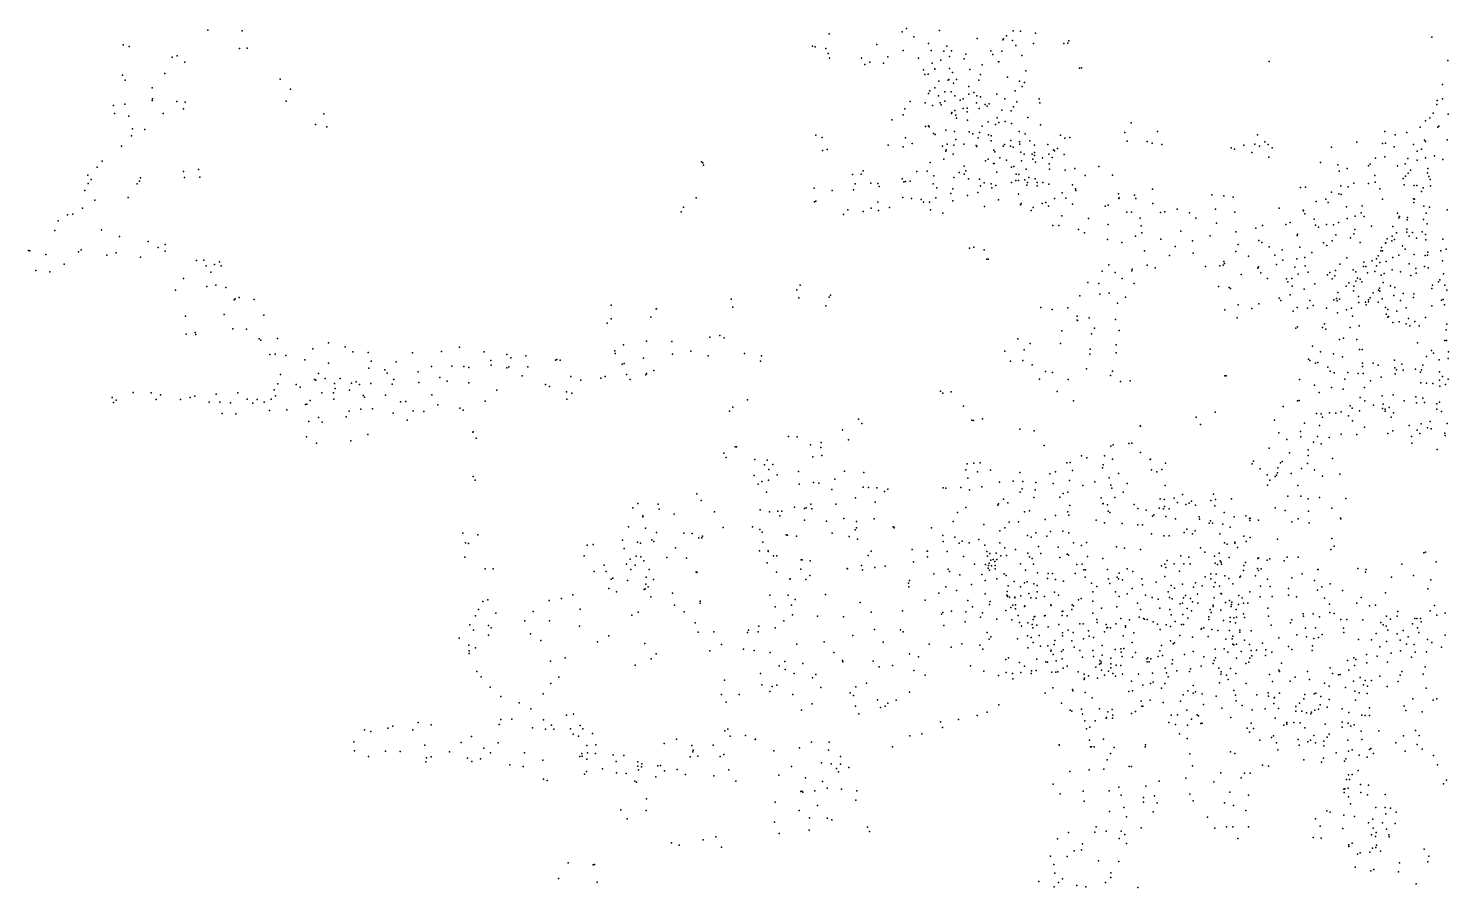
# Model space of a CAD drawing. Header units: millimetres. Extents: x -60275265 to 22802890, y -38578442 to 24337084.
# Drawn here: x -23868378 to -18736378, y -19939304 to -16835304 of the extents above; entities that cross this region are included whole.
import ezdxf

# ---------------------------------------------------------------- set-up
doc = ezdxf.new("R2010")
doc.units = ezdxf.units.MM
doc.header["$MEASUREMENT"] = 0
doc.layers.add('particles', color=7, linetype='Continuous', true_color=0x000000)

msp = doc.modelspace()

# ---------------------------------------------------------------- linework, layer by layer
at = {"layer": 'particles', "color": 93, "true_color": 0x67d435}
for p in [(-23220378, -16841304), (-23095378, -16844304), (-20974378, -16855304), (-20710378, -16847304), (-20695378, -16835304), (-20668378, -16866304), (-20576378, -16842304), (-20439378, -16871304), (-20347378, -16876304), (-20344378, -16873304), (-20333378, -16862304), (-20312378, -16879304), (-20310378, -16844304), (-20283378, -16845304), (-20229378, -16852304), (-20108378, -16880304), (-18796378, -16867304), (-23526378, -16894304), (-23504378, -16900304), (-23330378, -16934304), (-23105378, -16907304), (-23077378, -16906304), (-21034378, -16899304), (-21025378, -16902304), (-20986378, -16908304), (-20978378, -16926304), (-20802378, -16893304), (-20707378, -16915304), (-20615378, -16890304), (-20606378, -16915304), (-20560378, -16917304), (-20549378, -16899304), (-20532378, -16916304), (-20481378, -16928304), (-20390378, -16916304), (-20383378, -16929304), (-20350378, -16917304), (-20300378, -16897304), (-20278378, -16933304), (-20236378, -16889304), (-20126378, -16889304), (-20112378, -16888304), (-23349378, -16939304), (-23303378, -16957304), (-20973378, -16943304), (-20857378, -16942304), (-20845378, -16965304), (-20828378, -16957304), (-20778378, -16960304), (-20762378, -16938304), (-20651378, -16943304), (-20633378, -16985304), (-20602378, -16960304), (-20593378, -16981304), (-20592378, -16982304), (-20571378, -16950304), (-20540378, -16937304), (-20540378, -16980304), (-20487378, -16945304), (-20466378, -16983304), (-20421378, -16967304), (-20362378, -16956304), (-20361378, -16956304), (-20070378, -16979304), (-20063378, -16977304), (-19384378, -16954304), (-18739378, -16951304), (-23528378, -17004304), (-23518378, -17022304), (-23375378, -16998304), (-22958378, -17018304), (-20629378, -17002304), (-20617378, -17000304), (-20578378, -17026304), (-20544378, -17022304), (-20542378, -17020304), (-20529378, -16994304), (-20525378, -17033304), (-20514378, -17019304), (-20433378, -17022304), (-20428378, -17001304), (-20330378, -17011304), (-20286378, -17026304), (-20268378, -17030304), (-20264378, -16988304), (-23421378, -17050304), (-22921378, -17054304), (-20615378, -17070304), (-20610378, -17061304), (-20593378, -17050304), (-20579378, -17078304), (-20556378, -17064304), (-20534378, -17064304), (-20520378, -17078304), (-20470378, -17045304), (-20470378, -17073304), (-20452378, -17067304), (-20441378, -17079304), (-20428378, -17082304), (-20369378, -17073304), (-20302378, -17060304), (-20277378, -17045304), (-18758378, -17038304), (-23561378, -17114304), (-23519378, -17109304), (-23421378, -17096304), (-23419378, -17090304), (-23332378, -17099304), (-23307378, -17126304), (-23301378, -17101304), (-22936378, -17098304), (-20701378, -17126304), (-20682378, -17099304), (-20627378, -17104304), (-20601378, -17114304), (-20573378, -17104304), (-20570378, -17111304), (-20556378, -17098304), (-20531378, -17139304), (-20520378, -17132304), (-20501378, -17094304), (-20490378, -17090304), (-20490378, -17124304), (-20476378, -17123304), (-20476378, -17136304), (-20442378, -17104304), (-20432378, -17124304), (-20411378, -17110304), (-20404378, -17116304), (-20396378, -17107304), (-20351378, -17130304), (-20339378, -17090304), (-20317378, -17133304), (-20308378, -17118304), (-20296378, -17100304), (-20216378, -17090304), (-20213378, -17104304), (-18778378, -17110304), (-18777378, -17096304), (-18758378, -17090304), (-23557378, -17143304), (-23505378, -17152304), (-23381378, -17142304), (-22831378, -17182304), (-22801378, -17144304), (-22790378, -17190304), (-20748378, -17165304), (-20707378, -17147304), (-20626378, -17189304), (-20616378, -17187304), (-20613378, -17190304), (-20532378, -17143304), (-20517378, -17148304), (-20514378, -17159304), (-20475378, -17167304), (-20421378, -17188304), (-20400378, -17173304), (-20373378, -17182304), (-20367378, -17158304), (-20361378, -17175304), (-20338378, -17171304), (-20315378, -17179304), (-20256378, -17157304), (-20211378, -17183304), (-19883378, -17176304), (-18819378, -17169304), (-18804378, -17158304), (-18792378, -17141304), (-18771378, -17188304), (-18738378, -17145304), (-23495378, -17223304), (-23492378, -17198304), (-23447378, -17200304), (-21022378, -17221304), (-21000378, -17229304), (-20698378, -17230304), (-20597378, -17215304), (-20591378, -17218304), (-20553378, -17203304), (-20521378, -17208304), (-20517378, -17236304), (-20469378, -17209304), (-20455378, -17216304), (-20436378, -17230304), (-20431378, -17211304), (-20398378, -17219304), (-20389378, -17223304), (-20389378, -17241304), (-20318378, -17240304), (-20288378, -17207304), (-20266378, -17216304), (-20249378, -17241304), (-20139378, -17221304), (-20123378, -17232304), (-20105378, -17229304), (-19906378, -17211304), (-19897378, -17242304), (-19788378, -17207304), (-19427378, -17220304), (-18966378, -17208304), (-18929378, -17220304), (-18887378, -17211304), (-18839378, -17192304), (-18823378, -17239304), (-18820378, -17243304), (-18775378, -17192304), (-18741378, -17238304), (-23531378, -17261304), (-20999378, -17276304), (-20981378, -17272304), (-20761378, -17257304), (-20707378, -17263304), (-20675378, -17251304), (-20565378, -17260304), (-20553378, -17279304), (-20551378, -17274304), (-20548378, -17253304), (-20526378, -17289304), (-20524378, -17257304), (-20488378, -17253304), (-20443378, -17258304), (-20441378, -17262304), (-20379378, -17275304), (-20376378, -17281304), (-20345378, -17261304), (-20341378, -17254304), (-20319378, -17260304), (-20310378, -17264304), (-20287378, -17245304), (-20285378, -17253304), (-20282378, -17282304), (-20270378, -17289304), (-20241378, -17289304), (-20232378, -17257304), (-20232378, -17283304), (-20232378, -17294304), (-20184378, -17255304), (-20181378, -17289304), (-20164378, -17274304), (-20160378, -17277304), (-20149378, -17269304), (-20125378, -17290304), (-19825378, -17244304), (-19807378, -17250304), (-19772378, -17254304), (-19522378, -17267304), (-19510378, -17271304), (-19476378, -17257304), (-19447378, -17283304), (-19436378, -17253304), (-19419378, -17261304), (-19400378, -17245304), (-19388378, -17254304), (-19374378, -17267304), (-19159378, -17264304), (-19068378, -17246304), (-18975378, -17251304), (-18964378, -17250304), (-18933378, -17263304), (-18863378, -17255304), (-18849378, -17279304), (-18834378, -17271304), (-23620378, -17336304), (-23602378, -17315304), (-23253378, -17345304), (-21436378, -17317304), (-21431378, -17321304), (-21429378, -17329304), (-20609378, -17319304), (-20560378, -17307304), (-20486378, -17333304), (-20409378, -17314304), (-20400378, -17307304), (-20380378, -17323304), (-20378378, -17323304), (-20358378, -17303304), (-20333378, -17311304), (-20315378, -17336304), (-20307378, -17334304), (-20279378, -17313304), (-20263378, -17343304), (-20239378, -17307304), (-20229378, -17318304), (-20203378, -17303304), (-20179378, -17324304), (-20178378, -17344304), (-20168378, -17301304), (-20087378, -17341304), (-20000378, -17334304), (-19386378, -17300304), (-19199378, -17320304), (-19136378, -17328304), (-19103378, -17341304), (-19026378, -17331304), (-19020378, -17325304), (-19000378, -17304304), (-18966378, -17299304), (-18921378, -17331304), (-18893378, -17324304), (-18883378, -17305304), (-18850378, -17311304), (-18819378, -17303304), (-18811378, -17341304), (-18787378, -17295304), (-18757378, -17308304), (-23653378, -17365304), (-23652378, -17395304), (-23641378, -17381304), (-23475378, -17396304), (-23467378, -17387304), (-23463378, -17375304), (-23307378, -17352304), (-23304378, -17374304), (-23248378, -17372304), (-20890378, -17363304), (-20881378, -17396304), (-20859378, -17361304), (-20852378, -17350304), (-20824378, -17394304), (-20798378, -17395304), (-20710378, -17378304), (-20705378, -17389304), (-20698378, -17388304), (-20682378, -17387304), (-20658378, -17352304), (-20620378, -17351304), (-20598378, -17396304), (-20596378, -17368304), (-20524378, -17374304), (-20505378, -17355304), (-20487378, -17361304), (-20481378, -17350304), (-20471378, -17379304), (-20431378, -17380304), (-20414378, -17393304), (-20389378, -17396304), (-20368378, -17354304), (-20315378, -17392304), (-20300378, -17384304), (-20299378, -17361304), (-20290378, -17384304), (-20289378, -17363304), (-20267378, -17382304), (-20258378, -17392304), (-20253378, -17374304), (-20230378, -17379304), (-20223378, -17392304), (-20202378, -17392304), (-20121378, -17347304), (-20049378, -17366304), (-19951378, -17365304), (-19132378, -17351304), (-19078378, -17394304), (-19025378, -17395304), (-19002378, -17366304), (-19001378, -17391304), (-18900378, -17377304), (-18892378, -17369304), (-18882378, -17358304), (-18874378, -17347304), (-18812378, -17357304), (-18807378, -17370304), (-18802378, -17381304), (-23664378, -17421304), (-23508378, -17446304), (-21455378, -17447304), (-21028378, -17412304), (-20964378, -17421304), (-20886378, -17418304), (-20794378, -17406304), (-20708378, -17446304), (-20589378, -17447304), (-20585378, -17411304), (-20535378, -17431304), (-20528378, -17415304), (-20474378, -17439304), (-20437378, -17428304), (-20428378, -17404304), (-20387378, -17411304), (-20372378, -17403304), (-20290378, -17434304), (-20260378, -17401304), (-20223378, -17404304), (-20181378, -17398304), (-20132378, -17429304), (-20119378, -17448304), (-20095378, -17400304), (-20084378, -17414304), (-20083378, -17421304), (-19929378, -17433304), (-19926378, -17447304), (-19871378, -17438304), (-19806378, -17416304), (-19591378, -17436304), (-19548378, -17440304), (-19514378, -17445304), (-19271378, -17410304), (-19253378, -17409304), (-19159378, -17427304), (-19133378, -17433304), (-19125378, -17404304), (-19124378, -17435304), (-19099378, -17407304), (-18985378, -17415304), (-18897378, -17400304), (-18860378, -17402304), (-18851378, -17403304), (-18834378, -17424304), (-18828378, -17411304), (-18801378, -17404304), (-23672378, -17484304), (-23628378, -17455304), (-21509378, -17498304), (-21501378, -17481304), (-21027378, -17462304), (-21023378, -17459304), (-20907378, -17491304), (-20851378, -17496304), (-20823378, -17484304), (-20798378, -17463304), (-20796378, -17493304), (-20756378, -17482304), (-20677378, -17450304), (-20642378, -17453304), (-20634378, -17463304), (-20612378, -17463304), (-20608378, -17491304), (-20527378, -17458304), (-20413378, -17478304), (-20362378, -17454304), (-20283378, -17472304), (-20281378, -17468304), (-20245378, -17493304), (-20237378, -17482304), (-20205378, -17468304), (-20192378, -17464304), (-20182378, -17477304), (-20160378, -17449304), (-20095378, -17470304), (-19977378, -17477304), (-19966378, -17473304), (-19928378, -17449304), (-19899378, -17499304), (-19882378, -17499304), (-19866378, -17449304), (-19805378, -17468304), (-19762378, -17498304), (-19717378, -17488304), (-19578378, -17488304), (-19508378, -17499304), (-19348378, -17484304), (-19261378, -17492304), (-19260378, -17494304), (-19214378, -17460304), (-19180378, -17452304), (-19171378, -17464304), (-19105378, -17480304), (-19048378, -17476304), (-18975378, -17452304), (-18863378, -17451304), (-18862378, -17464304), (-18859378, -17452304), (-18825378, -17477304), (-18805378, -17481304), (-18741378, -17490304), (-23760378, -17530304), (-23727378, -17508304), (-23707378, -17506304), (-20923378, -17507304), (-20564378, -17503304), (-20166378, -17547304), (-20145378, -17547304), (-20134378, -17512304), (-20037378, -17522304), (-19966378, -17543304), (-19850378, -17520304), (-19847378, -17548304), (-19777378, -17500304), (-19672378, -17501304), (-19649378, -17520304), (-19575378, -17539304), (-19409378, -17547304), (-19324378, -17544304), (-19308378, -17536304), (-19255378, -17505304), (-19222378, -17524304), (-19217378, -17546304), (-19177378, -17543304), (-19152378, -17545304), (-19134378, -17536304), (-19103378, -17522304), (-19074378, -17513304), (-19052378, -17501304), (-19041378, -17515304), (-19014378, -17550304), (-18938378, -17551304), (-18921378, -17502304), (-18916378, -17519304), (-18913378, -17514304), (-18886378, -17526304), (-18885378, -17518304), (-18827378, -17525304), (-18817378, -17502304), (-18813378, -17541304), (-23772378, -17565304), (-23604378, -17563304), (-23539378, -17587304), (-20073378, -17561304), (-20052378, -17574304), (-19969378, -17598304), (-19867378, -17585304), (-19845378, -17574304), (-19776378, -17597304), (-19703378, -17568304), (-19598378, -17584304), (-19505378, -17570304), (-19432378, -17557304), (-19422378, -17601304), (-19283378, -17583304), (-19282378, -17578304), (-19206378, -17553304), (-19157378, -17602304), (-19143378, -17581304), (-19090378, -17591304), (-19079378, -17577304), (-19075378, -17561304), (-18958378, -17595304), (-18940378, -17586304), (-18932378, -17598304), (-18924378, -17573304), (-18887378, -17560304), (-18887378, -17571304), (-18879378, -17585304), (-18867378, -17572304), (-18852378, -17593304), (-18831378, -17570304), (-18819378, -17580304), (-18818378, -17599304), (-18757378, -17597304), (-23868378, -17637304), (-23863378, -17638304), (-23805378, -17652304), (-23687378, -17642304), (-23677378, -17635304), (-23551378, -17646304), (-23435378, -17605304), (-23399378, -17627304), (-23374378, -17616304), (-23374378, -17640304), (-20467378, -17629304), (-20452378, -17625304), (-20414378, -17635304), (-19917378, -17608304), (-19835378, -17639304), (-19724378, -17623304), (-19662378, -17603304), (-19659378, -17647304), (-19505378, -17641304), (-19497378, -17616304), (-19411378, -17609304), (-19384378, -17624304), (-19337378, -17635304), (-19273378, -17625304), (-19230378, -17644304), (-19188378, -17610304), (-19176378, -17619304), (-19056378, -17608304), (-18981378, -17638304), (-18979378, -17627304), (-18975378, -17639304), (-18964378, -17611304), (-18963378, -17610304), (-18941378, -17603304), (-18902378, -17620304), (-18893378, -17632304), (-18861378, -17652304), (-18811378, -17643304), (-18764378, -17638304), (-18745378, -17633304), (-23739378, -17687304), (-23585378, -17654304), (-23463378, -17661304), (-23261378, -17673304), (-23234378, -17672304), (-23226378, -17693304), (-23196378, -17688304), (-23177378, -17678304), (-23171378, -17693304), (-20405378, -17669304), (-20400378, -17669304), (-19964378, -17689304), (-19879378, -17705304), (-19825378, -17690304), (-19796378, -17700304), (-19745378, -17655304), (-19614378, -17695304), (-19563378, -17693304), (-19551378, -17690304), (-19548378, -17677304), (-19546378, -17684304), (-19459378, -17658304), (-19425378, -17701304), (-19423378, -17696304), (-19364378, -17654304), (-19358378, -17688304), (-19335378, -17672304), (-19292378, -17698304), (-19284378, -17667304), (-19256378, -17663304), (-19254378, -17693304), (-19129378, -17687304), (-19104378, -17664304), (-19044378, -17695304), (-19042378, -17679304), (-19035378, -17695304), (-19012378, -17675304), (-18997378, -17667304), (-18997378, -17693304), (-18991378, -17657304), (-18985378, -17681304), (-18962378, -17677304), (-18937378, -17663304), (-18916378, -17654304), (-18878378, -17685304), (-18854378, -17702304), (-18823378, -17695304), (-18821378, -17655304), (-18812378, -17654304), (-18810378, -17700304), (-18758378, -17675304), (-23841378, -17710304), (-23790378, -17715304), (-23307378, -17738304), (-23209378, -17716304), (-20040378, -17753304), (-20000378, -17756304), (-19988378, -17712304), (-19941378, -17717304), (-19915378, -17738304), (-19881378, -17711304), (-19872378, -17756304), (-19486378, -17724304), (-19415378, -17718304), (-19391378, -17738304), (-19322378, -17740304), (-19317378, -17750304), (-19302378, -17739304), (-19280378, -17723304), (-19243378, -17716304), (-19174378, -17725304), (-19165378, -17717304), (-19157378, -17740304), (-19147378, -17729304), (-19145378, -17710304), (-19097378, -17754304), (-19081378, -17707304), (-19071378, -17715304), (-19071378, -17748304), (-19065378, -17737304), (-19056378, -17741304), (-19049378, -17751304), (-19029378, -17718304), (-19003378, -17713304), (-18980378, -17726304), (-18973378, -17753304), (-18969378, -17720304), (-18940378, -17707304), (-18910378, -17714304), (-18872378, -17728304), (-18853378, -17719304), (-18772378, -17750304), (-18768378, -17743304), (-18754378, -17722304), (-23336378, -17781304), (-23223378, -17767304), (-23191378, -17762304), (-23154378, -17771304), (-23106378, -17807304), (-21091378, -17779304), (-21079378, -17762304), (-20974378, -17806304), (-20970378, -17799304), (-20069378, -17801304), (-19996378, -17795304), (-19963378, -17792304), (-19904378, -17806304), (-19567378, -17768304), (-19529378, -17771304), (-19524378, -17775304), (-19308378, -17798304), (-19301378, -17766304), (-19258378, -17777304), (-19219378, -17758304), (-19136378, -17789304), (-19106378, -17766304), (-19080378, -17783304), (-19078378, -17766304), (-19062378, -17804304), (-19009378, -17790304), (-18989378, -17781304), (-18986378, -17773304), (-18985378, -17784304), (-18946378, -17765304), (-18934378, -17800304), (-18930378, -17771304), (-18900378, -17793304), (-18863378, -17807304), (-18862378, -17794304), (-18797378, -17775304), (-18794378, -17762304), (-18749378, -17763304), (-18742378, -17781304), (-23124378, -17815304), (-23121378, -17812304), (-23052378, -17814304), (-21762378, -17835304), (-21600378, -17848304), (-21598378, -17848304), (-21328378, -17813304), (-21323378, -17842304), (-21084378, -17808304), (-20987378, -17837304), (-20210378, -17843304), (-20169378, -17851304), (-20112378, -17845304), (-19933378, -17828304), (-19545378, -17852304), (-19497378, -17834304), (-19447378, -17847304), (-19422378, -17830304), (-19348378, -17809304), (-19342378, -17818304), (-19298378, -17856304), (-19283378, -17843304), (-19246378, -17846304), (-19237378, -17818304), (-19225378, -17836304), (-19177378, -17846304), (-19151378, -17816304), (-19141378, -17811304), (-19139378, -17819304), (-19130378, -17813304), (-19105378, -17852304), (-19087378, -17846304), (-19060378, -17825304), (-19036378, -17824304), (-19034378, -17834304), (-19026378, -17815304), (-19026378, -17823304), (-19019378, -17808304), (-18990378, -17824304), (-18976378, -17812304), (-18964378, -17843304), (-18955378, -17850304), (-18923378, -17857304), (-18910378, -17818304), (-18889378, -17844304), (-18797378, -17837304), (-18762378, -17817304), (-18756378, -17814304), (-18751378, -17834304), (-23300378, -17874304), (-23160378, -17869304), (-23017378, -17871304), (-21777378, -17900304), (-21762378, -17884304), (-21619378, -17878304), (-21619378, -17878304), (-20078378, -17874304), (-20078378, -17889304), (-20077378, -17890304), (-20035378, -17881304), (-19940378, -17887304), (-19500378, -17881304), (-19185378, -17902304), (-19137378, -17863304), (-19083378, -17874304), (-19059378, -17909304), (-18961378, -17867304), (-18956378, -17878304), (-18953378, -17876304), (-18938378, -17898304), (-18915378, -17895304), (-18889378, -17902304), (-18881378, -17883304), (-18876378, -17909304), (-18858378, -17894304), (-18842378, -17909304), (-18819378, -17880304), (-18742378, -17903304), (-23298378, -17940304), (-23265378, -17933304), (-23263378, -17941304), (-23129378, -17920304), (-23080378, -17921304), (-23034378, -17957304), (-23028378, -17961304), (-22968378, -17955304), (-21406378, -17951304), (-21369378, -17944304), (-21354378, -17953304), (-20292378, -17957304), (-20134378, -17928304), (-20027378, -17939304), (-20015378, -17918304), (-19926378, -17926304), (-19288378, -17918304), (-19282378, -17913304), (-19192378, -17916304), (-19180378, -17922304), (-19130378, -17959304), (-19116378, -17954304), (-19092378, -17916304), (-19067378, -17959304), (-18745378, -17924304), (-22996378, -18013304), (-22976378, -18012304), (-22840378, -17993304), (-22784378, -17971304), (-22723378, -17985304), (-22696378, -18003304), (-22640378, -18006304), (-22480378, -18007304), (-22375378, -18002304), (-22310378, -17987304), (-22221378, -18003304), (-22139378, -18013304), (-21749378, -18000304), (-21748378, -18010304), (-21718378, -17978304), (-21634378, -17965304), (-21543378, -17966304), (-21540378, -18012304), (-21474378, -18001304), (-21280378, -18010304), (-20340378, -18001304), (-20270378, -17996304), (-20248378, -17973304), (-20138378, -17973304), (-20032378, -18012304), (-20031378, -17994304), (-19937378, -17978304), (-19937378, -18007304), (-19228378, -17983304), (-19199378, -18003304), (-19152378, -18011304), (-19058378, -17995304), (-19048378, -17995304), (-18848378, -17971304), (-18798378, -17999304), (-18791378, -18008304), (-18749378, -17962304), (-18743378, -17963304), (-18736378, -18003304), (-22938378, -18017304), (-22869378, -18032304), (-22783378, -18044304), (-22638378, -18062304), (-22629378, -18037304), (-22539378, -18039304), (-22411378, -18057304), (-22338378, -18055304), (-22294378, -18057304), (-22277378, -18060304), (-22197378, -18035304), (-22196378, -18052304), (-22139378, -18061304), (-22132378, -18058304), (-22125378, -18025304), (-22071378, -18018304), (-22063378, -18058304), (-21963378, -18034304), (-21959378, -18031304), (-21947378, -18033304), (-21722378, -18048304), (-21715378, -18046304), (-21645378, -18026304), (-21412378, -18018304), (-21222378, -18037304), (-21219378, -18018304), (-20319378, -18037304), (-20275378, -18035304), (-20241378, -18051304), (-19242378, -18030304), (-19237378, -18035304), (-19217378, -18044304), (-19208378, -18042304), (-19172378, -18059304), (-19119378, -18022304), (-19047378, -18044304), (-19047378, -18056304), (-19008378, -18044304), (-18991378, -18052304), (-18931378, -18034304), (-18930378, -18061304), (-18905378, -18048304), (-18829378, -18052304), (-18816378, -18020304), (-18770378, -18032304), (-18738378, -18027304), (-22957378, -18085304), (-22834378, -18103304), (-22829378, -18106304), (-22820378, -18082304), (-22796378, -18100304), (-22742378, -18100304), (-22684378, -18112304), (-22580378, -18069304), (-22572378, -18080304), (-22548378, -18103304), (-22460378, -18076304), (-22457378, -18114304), (-22381378, -18096304), (-22355378, -18109304), (-22277378, -18115304), (-22084378, -18090304), (-21908378, -18093304), (-21872378, -18106304), (-21800378, -18099304), (-21784378, -18092304), (-21707378, -18085304), (-21694378, -18104304), (-21637378, -18086304), (-21635378, -18082304), (-21608378, -18071304), (-20214378, -18102304), (-20193378, -18075304), (-20167378, -18078304), (-20111378, -18104304), (-20045378, -18065304), (-19958378, -18089304), (-19950378, -18073304), (-19922378, -18111304), (-19887378, -18108304), (-19545378, -18090304), (-19540378, -18090304), (-19275378, -18104304), (-19164378, -18073304), (-19150378, -18079304), (-19111378, -18102304), (-19100378, -18078304), (-19063378, -18082304), (-19045378, -18082304), (-19018378, -18108304), (-18980378, -18095304), (-18929378, -18083304), (-18924378, -18069304), (-18900378, -18070304), (-18855378, -18066304), (-18837378, -18077304), (-18836378, -18115304), (-18834378, -18068304), (-18769378, -18076304), (-18769378, -18106304), (-18758378, -18092304), (-18737378, -18102304), (-23490378, -18150304), (-23424378, -18152304), (-23391378, -18159304), (-23266378, -18164304), (-23190378, -18156304), (-23111378, -18152304), (-22980378, -18141304), (-22975378, -18162304), (-22967378, -18119304), (-22901378, -18122304), (-22886378, -18131304), (-22808378, -18151304), (-22765378, -18152304), (-22762378, -18118304), (-22760378, -18136304), (-22708378, -18142304), (-22700378, -18117304), (-22671378, -18121304), (-22658378, -18161304), (-22630378, -18118304), (-22578378, -18160304), (-22553378, -18120304), (-22410378, -18159304), (-22175378, -18142304), (-21999378, -18122304), (-21985378, -18129304), (-21924378, -18148304), (-21904378, -18153304), (-20572378, -18145304), (-20564378, -18153304), (-20534378, -18148304), (-20151378, -18147304), (-19221378, -18124304), (-19204378, -18150304), (-19159378, -18132304), (-19117378, -18138304), (-19040378, -18132304), (-18976378, -18163304), (-18936378, -18159304), (-18854378, -18166304), (-18816378, -18117304), (-18793378, -18118304), (-18768378, -18128304), (-18747378, -18122304), (-23565378, -18169304), (-23561378, -18187304), (-23551378, -18178304), (-23406378, -18176304), (-23318378, -18176304), (-23284378, -18168304), (-23215378, -18185304), (-23176378, -18185304), (-23138378, -18188304), (-23077378, -18175304), (-23057378, -18189304), (-23041378, -18176304), (-23016378, -18185304), (-22997378, -18215304), (-22991378, -18175304), (-22934378, -18213304), (-22867378, -18194304), (-22862378, -18192304), (-22850378, -18179304), (-22764378, -18174304), (-22709378, -18218304), (-22667378, -18211304), (-22654378, -18167304), (-22625378, -18209304), (-22523378, -18184304), (-22504378, -18183304), (-22478378, -18216304), (-22388378, -18195304), (-22309378, -18207304), (-22297378, -18214304), (-22217378, -18182304), (-21922378, -18174304), (-21335378, -18218304), (-21323378, -18203304), (-21270378, -18177304), (-20489378, -18200304), (-20092378, -18180304), (-19334378, -18201304), (-19282378, -18181304), (-19276378, -18179304), (-19092378, -18199304), (-19085378, -18207304), (-19058378, -18216304), (-19056378, -18169304), (-19039378, -18180304), (-19007378, -18196304), (-18975378, -18208304), (-18972378, -18192304), (-18965378, -18211304), (-18965378, -18218304), (-18951378, -18204304), (-18897378, -18180304), (-18852378, -18188304), (-18829378, -18171304), (-18823378, -18187304), (-18779378, -18191304), (-18779378, -18210304), (-18769378, -18185304), (-23168378, -18226304), (-23119378, -18228304), (-22855378, -18255304), (-22820378, -18241304), (-22807378, -18258304), (-22720378, -18238304), (-22550378, -18225304), (-22499378, -18250304), (-22439378, -18219304), (-20868378, -18247304), (-20856378, -18262304), (-20459378, -18250304), (-20453378, -18252304), (-20420378, -18245304), (-19648378, -18240304), (-19632378, -18266304), (-19579378, -18221304), (-19365378, -18250304), (-19257378, -18261304), (-19213378, -18226304), (-19202378, -18269304), (-19196378, -18228304), (-19192378, -18240304), (-19166378, -18224304), (-19143378, -18225304), (-19124378, -18220304), (-19098378, -18235304), (-19083378, -18253304), (-18944378, -18240304), (-18935378, -18224304), (-18879378, -18269304), (-18835378, -18263304), (-18803378, -18255304), (-18762378, -18219304), (-18741378, -18262304), (-22863378, -18310304), (-22641378, -18302304), (-22262378, -18294304), (-22261378, -18293304), (-22250378, -18315304), (-21121378, -18309304), (-21090378, -18310304), (-20926378, -18285304), (-20285378, -18283304), (-20234378, -18289304), (-19850378, -18271304), (-19849378, -18272304), (-19349378, -18296304), (-19321378, -18320304), (-19271378, -18291304), (-19270378, -18311304), (-19210378, -18309304), (-19167378, -18313304), (-19124378, -18301304), (-19068378, -18302304), (-19040378, -18276304), (-18956378, -18299304), (-18937378, -18289304), (-18870378, -18309304), (-18849378, -18286304), (-18840378, -18298304), (-18812378, -18278304), (-18799378, -18282304), (-18750378, -18297304), (-18748378, -18306304), (-22827378, -18334304), (-22703378, -18325304), (-21355378, -18369304), (-21314378, -18347304), (-21309378, -18347304), (-21042378, -18340304), (-21004378, -18349304), (-21003378, -18331304), (-20904378, -18321304), (-20198378, -18342304), (-19956378, -18344304), (-19948378, -18340304), (-19891378, -18335304), (-19881378, -18333304), (-19849378, -18367304), (-19384378, -18351304), (-19311378, -18368304), (-19243378, -18357304), (-19224378, -18330304), (-19197378, -18336304), (-18869378, -18334304), (-18777378, -18356304), (-21347378, -18385304), (-21243378, -18393304), (-21208378, -18412304), (-21198378, -18395304), (-21178378, -18410304), (-21033378, -18383304), (-21001378, -18378304), (-20476378, -18408304), (-20452378, -18406304), (-20429378, -18404304), (-20116378, -18404304), (-20104378, -18403304), (-20104378, -18403304), (-20063378, -18379304), (-20043378, -18386304), (-19987378, -18423304), (-19984378, -18412304), (-19979378, -18379304), (-19951378, -18391304), (-19814378, -18393304), (-19813378, -18391304), (-19759378, -18406304), (-19446378, -18408304), (-19441378, -18399304), (-19353378, -18422304), (-19343378, -18404304), (-19337378, -18400304), (-19246378, -18407304), (-19244378, -18378304), (-19155378, -18389304), (-22261378, -18454304), (-22254378, -18467304), (-21245378, -18450304), (-21218378, -18472304), (-21194378, -18467304), (-21192378, -18428304), (-21162378, -18448304), (-21085378, -18436304), (-20954378, -18463304), (-20919378, -18434304), (-20849378, -18439304), (-20481378, -18430304), (-20473378, -18460304), (-20438378, -18437304), (-20391378, -18431304), (-20359378, -18474304), (-20310378, -18471304), (-20285378, -18439304), (-20274378, -18472304), (-20177378, -18444304), (-20157378, -18437304), (-20106378, -18468304), (-20095378, -18432304), (-20014378, -18473304), (-19963378, -18459304), (-19929378, -18443304), (-19810378, -18430304), (-19790378, -18437304), (-19772378, -18428304), (-19417378, -18426304), (-19392378, -18448304), (-19382378, -18467304), (-19363378, -18454304), (-19358378, -18449304), (-19354378, -18440304), (-19305378, -18443304), (-19268378, -18425304), (-19220378, -18430304), (-19192378, -18453304), (-19129378, -18445304), (-21453378, -18517304), (-21231378, -18482304), (-21201378, -18510304), (-21083378, -18481304), (-21031378, -18475304), (-21012378, -18478304), (-20965378, -18501304), (-20852378, -18492304), (-20832378, -18493304), (-20802378, -18495304), (-20774378, -18508304), (-20762378, -18500304), (-20562378, -18495304), (-20553378, -18496304), (-20499378, -18494304), (-20467378, -18502304), (-20423378, -18491304), (-20284378, -18511304), (-20277378, -18498304), (-20230378, -18502304), (-20228378, -18476304), (-20165378, -18479304), (-20129378, -18515304), (-20112378, -18511304), (-20058378, -18486304), (-19957378, -18485304), (-19953378, -18496304), (-19912378, -18510304), (-19898378, -18479304), (-19760378, -18486304), (-19698378, -18519304), (-19585378, -18518304), (-19391378, -18485304), (-19317378, -18525304), (-19281378, -18486304), (-19270378, -18525304), (-21684378, -18567304), (-21666378, -18551304), (-21592378, -18554304), (-21589378, -18572304), (-21437378, -18540304), (-21224378, -18574304), (-21100378, -18565304), (-21063378, -18569304), (-21057378, -18567304), (-21041378, -18554304), (-21037378, -18571304), (-20950378, -18554304), (-20879378, -18531304), (-20808378, -18547304), (-20481378, -18566304), (-20365378, -18557304), (-20362378, -18552304), (-20344378, -18536304), (-20329378, -18549304), (-20235378, -18530304), (-20141378, -18528304), (-20105378, -18559304), (-19991378, -18531304), (-19985378, -18553304), (-19984378, -18551304), (-19969378, -18556304), (-19942378, -18530304), (-19872378, -18555304), (-19859378, -18569304), (-19829378, -18576304), (-19782378, -18568304), (-19778378, -18535304), (-19766378, -18571304), (-19764378, -18537304), (-19763378, -18562304), (-19746378, -18571304), (-19728378, -18532304), (-19716378, -18548304), (-19685378, -18555304), (-19674378, -18550304), (-19665378, -18543304), (-19650378, -18558304), (-19595378, -18541304), (-19581378, -18560304), (-19578378, -18537304), (-19520378, -18535304), (-19363378, -18567304), (-19327378, -18577304), (-19244378, -18535304), (-19203378, -18530304), (-19158378, -18568304), (-19107378, -18533304), (-21648378, -18596304), (-21648378, -18600304), (-21534378, -18590304), (-21389378, -18582304), (-21190378, -18582304), (-21160378, -18579304), (-21153378, -18596304), (-21145378, -18579304), (-21064378, -18611304), (-20984378, -18615304), (-20921378, -18606304), (-20876378, -18617304), (-20812378, -18607304), (-20526378, -18617304), (-20511378, -18584304), (-20416378, -18627304), (-20324378, -18619304), (-20290378, -18618304), (-20268378, -18582304), (-20251378, -18578304), (-20194378, -18609304), (-20157378, -18595304), (-20112378, -18582304), (-20108378, -18593304), (-20009378, -18611304), (-19980378, -18621304), (-19966378, -18579304), (-19960378, -18584304), (-19916378, -18624304), (-19806378, -18597304), (-19801378, -18592304), (-19758378, -18598304), (-19723378, -18607304), (-19637378, -18600304), (-19636378, -18608304), (-19601378, -18622304), (-19596378, -18614304), (-19589378, -18623304), (-19552378, -18626304), (-19547378, -18584304), (-19511378, -18600304), (-19469378, -18596304), (-19455378, -18605304), (-19454378, -18613304), (-19453378, -18604304), (-19423378, -18611304), (-19423378, -18612304), (-19302378, -18618304), (-19280378, -18607304), (-19242378, -18579304), (-19240378, -18621304), (-19127378, -18604304), (-19126378, -18607304), (-22298378, -18659304), (-22244378, -18665304), (-21699378, -18636304), (-21638378, -18641304), (-21598378, -18656304), (-21500378, -18659304), (-21470378, -18660304), (-21445378, -18676304), (-21434378, -18675304), (-21432378, -18669304), (-21357378, -18638304), (-21251378, -18636304), (-21225378, -18645304), (-21216378, -18655304), (-21130378, -18665304), (-21125378, -18666304), (-21093378, -18669304), (-20964378, -18659304), (-20902378, -18670304), (-20881378, -18647304), (-20875378, -18639304), (-20872378, -18680304), (-20743378, -18636304), (-20742378, -18636304), (-20739378, -18639304), (-20604378, -18639304), (-20564378, -18667304), (-20520378, -18673304), (-20358378, -18650304), (-20340378, -18639304), (-20258378, -18667304), (-20245378, -18673304), (-20227378, -18657304), (-20188378, -18669304), (-20174378, -18652304), (-20130378, -18651304), (-20108378, -18657304), (-19859378, -18629304), (-19842378, -18629304), (-19809378, -18661304), (-19765378, -18668304), (-19746378, -18668304), (-19691378, -18656304), (-19682378, -18644304), (-19662378, -18661304), (-19652378, -18650304), (-19563378, -18661304), (-19525378, -18637304), (-19476378, -18669304), (-19453378, -18674304), (-19354378, -18680304), (-19158378, -18678304), (-22288378, -18693304), (-22278378, -18696304), (-21849378, -18702304), (-21827378, -18699304), (-21721378, -18684304), (-21715378, -18714304), (-21667378, -18691304), (-21656378, -18695304), (-21615378, -18683304), (-21608378, -18689304), (-21530378, -18711304), (-21226378, -18722304), (-21214378, -18691304), (-21195378, -18722304), (-21195378, -18725304), (-20822378, -18724304), (-20675378, -18718304), (-20620378, -18723304), (-20619378, -18724304), (-20563378, -18689304), (-20548378, -18725304), (-20505378, -18695304), (-20494378, -18687304), (-20468378, -18694304), (-20434378, -18681304), (-20412378, -18702304), (-20405378, -18725304), (-20371378, -18731304), (-20358378, -18693304), (-20340378, -18712304), (-20301378, -18717304), (-20257378, -18731304), (-20218378, -18707304), (-20147378, -18709304), (-20091378, -18694304), (-20063378, -18703304), (-20045378, -18692304), (-19936378, -18708304), (-19907378, -18713304), (-19849378, -18718304), (-19633378, -18712304), (-19617378, -18727304), (-19565378, -18731304), (-19546378, -18693304), (-19536378, -18698304), (-19509378, -18691304), (-19509378, -18695304), (-19499378, -18710304), (-19468378, -18689304), (-19161378, -18717304), (-19149378, -18706304), (-18826378, -18730304), (-18820378, -18727304), (-22291378, -18745304), (-21860378, -18741304), (-21787378, -18774304), (-21707378, -18771304), (-21693378, -18753304), (-21675378, -18774304), (-21672378, -18742304), (-21655378, -18744304), (-21644378, -18759304), (-21561378, -18747304), (-21490378, -18749304), (-21198378, -18766304), (-21176378, -18741304), (-21163378, -18741304), (-21075378, -18755304), (-21072378, -18755304), (-21043378, -18759304), (-20858378, -18775304), (-20834378, -18739304), (-20809378, -18782304), (-20772378, -18778304), (-20670378, -18762304), (-20619378, -18744304), (-20489378, -18743304), (-20449378, -18771304), (-20410378, -18772304), (-20402378, -18742304), (-20398378, -18775304), (-20396378, -18767304), (-20394378, -18732304), (-20390378, -18756304), (-20388378, -18777304), (-20382378, -18754304), (-20376378, -18761304), (-20374378, -18775304), (-20368378, -18754304), (-20354378, -18741304), (-20333378, -18739304), (-20283378, -18769304), (-20250378, -18744304), (-20241378, -18750304), (-20236378, -18771304), (-20210378, -18732304), (-20141378, -18746304), (-20114378, -18734304), (-20109378, -18738304), (-20079378, -18772304), (-20060378, -18770304), (-20041378, -18743304), (-19986378, -18750304), (-19773378, -18777304), (-19761378, -18770304), (-19758378, -18782304), (-19753378, -18757304), (-19728378, -18769304), (-19704378, -18740304), (-19693378, -18769304), (-19675378, -18745304), (-19670378, -18769304), (-19582378, -18742304), (-19579378, -18767304), (-19571378, -18772304), (-19562378, -18758304), (-19558378, -18763304), (-19557378, -18770304), (-19529378, -18747304), (-19476378, -18775304), (-19470378, -18764304), (-19425378, -18750304), (-19423378, -18748304), (-19392378, -18756304), (-19382378, -18751304), (-19330378, -18759304), (-19319378, -18745304), (-19279378, -18745304), (-18905378, -18771304), (-18781378, -18762304), (-22218378, -18787304), (-22189378, -18788304), (-21823378, -18797304), (-21780378, -18797304), (-21762378, -18825304), (-21756378, -18821304), (-21703378, -18830304), (-21691378, -18790304), (-21636378, -18818304), (-21625378, -18790304), (-21609378, -18826304), (-21455378, -18798304), (-21451378, -18801304), (-21165378, -18799304), (-21117378, -18825304), (-21115378, -18824304), (-21077378, -18789304), (-21059378, -18826304), (-21044378, -18811304), (-20909378, -18786304), (-20908378, -18787304), (-20854378, -18791304), (-20684378, -18829304), (-20596378, -18806304), (-20544378, -18789304), (-20539378, -18797304), (-20502378, -18809304), (-20423378, -18808304), (-20411378, -18829304), (-20400378, -18785304), (-20395378, -18792304), (-20375378, -18788304), (-20368378, -18823304), (-20342378, -18805304), (-20335378, -18811304), (-20306378, -18833304), (-20265378, -18792304), (-20259378, -18834304), (-20222378, -18802304), (-20186378, -18822304), (-20183378, -18804304), (-20167378, -18804304), (-20157378, -18826304), (-20127378, -18832304), (-20086378, -18804304), (-20054378, -18791304), (-20049378, -18817304), (-20048378, -18791304), (-19968378, -18790304), (-19965378, -18824304), (-19934378, -18817304), (-19929378, -18824304), (-19926378, -18803304), (-19914378, -18827304), (-19898378, -18787304), (-19877378, -18797304), (-19844378, -18824304), (-19761378, -18815304), (-19709378, -18796304), (-19616378, -18816304), (-19595378, -18805304), (-19595378, -18823304), (-19576378, -18807304), (-19544378, -18813304), (-19530378, -18822304), (-19490378, -18817304), (-19488378, -18814304), (-19477378, -18793304), (-19434378, -18813304), (-19427378, -18786304), (-19423378, -18793304), (-19413378, -18788304), (-19391378, -18825304), (-19302378, -18820304), (-19265378, -18805304), (-19220378, -18829304), (-19208378, -18790304), (-19207378, -18790304), (-19064378, -18786304), (-19036378, -18800304), (-19034378, -18790304), (-18942378, -18818304), (-18863378, -18812304), (-18800378, -18827304), (-21901378, -18881304), (-21770378, -18859304), (-21743378, -18870304), (-21643378, -18862304), (-21639378, -18860304), (-21637378, -18843304), (-21628378, -18852304), (-21540378, -18875304), (-21189378, -18882304), (-21122378, -18882304), (-20988378, -18880304), (-20688378, -18839304), (-20687378, -18853304), (-20578378, -18875304), (-20553378, -18853304), (-20514378, -18866304), (-20460378, -18844304), (-20411378, -18878304), (-20332378, -18882304), (-20331378, -18869304), (-20330378, -18885304), (-20327378, -18849304), (-20283378, -18852304), (-20282378, -18885304), (-20268378, -18838304), (-20253378, -18876304), (-20235378, -18842304), (-20223378, -18848304), (-20223378, -18870304), (-20160378, -18872304), (-20146378, -18882304), (-20026378, -18839304), (-20021378, -18870304), (-20007378, -18851304), (-19960378, -18840304), (-19940378, -18870304), (-19898378, -18878304), (-19879378, -18858304), (-19842378, -18845304), (-19831378, -18883304), (-19793378, -18835304), (-19749378, -18871304), (-19739378, -18848304), (-19727378, -18857304), (-19697378, -18843304), (-19687378, -18884304), (-19658378, -18854304), (-19650378, -18838304), (-19643378, -18879304), (-19627378, -18849304), (-19584378, -18853304), (-19580378, -18837304), (-19564378, -18850304), (-19559378, -18876304), (-19557378, -18878304), (-19516378, -18842304), (-19494378, -18884304), (-19454378, -18870304), (-19416378, -18850304), (-19381378, -18851304), (-19315378, -18859304), (-19314378, -18883304), (-19210378, -18864304), (-19194378, -18852304), (-19164378, -18842304), (-19119378, -18866304), (-18964378, -18874304), (-18811378, -18860304), (-22242378, -18934304), (-22226378, -18906304), (-22208378, -18899304), (-21986378, -18902304), (-21942378, -18895304), (-21874378, -18933304), (-21619378, -18888304), (-21533378, -18919304), (-21441378, -18911304), (-21440378, -18904304), (-21170378, -18925304), (-21111378, -18919304), (-21097378, -18898304), (-20862378, -18909304), (-20627378, -18901304), (-20473378, -18902304), (-20457378, -18925304), (-20395378, -18916304), (-20392378, -18905304), (-20330378, -18887304), (-20323378, -18890304), (-20318378, -18927304), (-20311378, -18919304), (-20303378, -18890304), (-20303378, -18892304), (-20301378, -18918304), (-20301378, -18932304), (-20269378, -18923304), (-20267378, -18921304), (-20246378, -18892304), (-20226378, -18893304), (-20196378, -18887304), (-20173378, -18917304), (-20172378, -18920304), (-20098378, -18934304), (-20096378, -18918304), (-20092378, -18921304), (-20073378, -18899304), (-20064378, -18894304), (-20021378, -18904304), (-19990378, -18930304), (-19935378, -18925304), (-19927378, -18887304), (-19860378, -18911304), (-19849378, -18934304), (-19807378, -18891304), (-19785378, -18897304), (-19780378, -18929304), (-19744378, -18891304), (-19743378, -18934304), (-19735378, -18896304), (-19706378, -18914304), (-19698378, -18912304), (-19694378, -18892304), (-19681378, -18931304), (-19669378, -18894304), (-19661378, -18907304), (-19642378, -18912304), (-19598378, -18934304), (-19587378, -18919304), (-19587378, -18923304), (-19583378, -18892304), (-19542378, -18909304), (-19528378, -18902304), (-19522378, -18923304), (-19520378, -18916304), (-19519378, -18908304), (-19504378, -18934304), (-19495378, -18916304), (-19482378, -18892304), (-19477378, -18911304), (-19461378, -18911304), (-19417378, -18889304), (-19389378, -18929304), (-19373378, -18887304), (-19286378, -18888304), (-19184378, -18893304), (-19166378, -18915304), (-19068378, -18912304), (-19052378, -18891304), (-19022378, -18921304), (-19000378, -18919304), (-18787378, -18920304), (-22252378, -18957304), (-22179378, -18947304), (-22074378, -18975304), (-22044378, -18941304), (-21985378, -18975304), (-21687378, -18955304), (-21664378, -18944304), (-21498378, -18943304), (-21459378, -18982304), (-21138378, -18975304), (-21107378, -18954304), (-21016378, -18958304), (-20923378, -18961304), (-20822378, -18944304), (-20709378, -18939304), (-20569378, -18951304), (-20564378, -18945304), (-20532378, -18940304), (-20483378, -18979304), (-20480378, -18943304), (-20428378, -18962304), (-20420378, -18946304), (-20368378, -18969304), (-20336378, -18938304), (-20314378, -18972304), (-20291378, -18956304), (-20287378, -18981304), (-20256378, -18983304), (-20237378, -18970304), (-20234378, -18961304), (-20231378, -18960304), (-20196378, -18957304), (-20194378, -18956304), (-20133378, -18942304), (-20132378, -18956304), (-20130378, -18940304), (-20114378, -18957304), (-20068378, -18986304), (-20057378, -18986304), (-20022378, -18947304), (-20007378, -18970304), (-20006378, -18981304), (-19939378, -18986304), (-19920378, -18967304), (-19889378, -18972304), (-19854378, -18962304), (-19838378, -18967304), (-19835378, -18969304), (-19825378, -18970304), (-19803378, -18979304), (-19788378, -18987304), (-19738378, -18954304), (-19724378, -18978304), (-19701378, -18988304), (-19696378, -18952304), (-19678378, -18966304), (-19665378, -18939304), (-19603378, -18961304), (-19602378, -18971304), (-19594378, -18945304), (-19559378, -18937304), (-19549378, -18974304), (-19525378, -18963304), (-19525378, -18979304), (-19512378, -18965304), (-19506378, -18983304), (-19503378, -18962304), (-19477378, -18950304), (-19473378, -18963304), (-19387378, -18958304), (-19307378, -18983304), (-19303378, -18972304), (-19262378, -18950304), (-19260378, -18959304), (-19225378, -18950304), (-19202378, -18961304), (-19165378, -18945304), (-19150378, -18949304), (-19125378, -18971304), (-19104378, -18971304), (-19046378, -18972304), (-18981378, -18981304), (-18960378, -18959304), (-18946378, -18969304), (-18922378, -18958304), (-18919378, -18941304), (-18867378, -18986304), (-18858378, -18967304), (-18851378, -18967304), (-18837378, -18967304), (-18835378, -18979304), (-18802378, -18939304), (-18778378, -18955304), (-18748378, -18948304), (-22311378, -19038304), (-22273378, -18990304), (-22259378, -19009304), (-22206378, -18992304), (-22206378, -19027304), (-22196378, -19001304), (-22054378, -19022304), (-21877378, -18995304), (-21771378, -19029304), (-21448378, -19016304), (-21391378, -19015304), (-21269378, -19017304), (-21266378, -19009304), (-21231378, -19015304), (-21229378, -18995304), (-21169378, -19000304), (-20889378, -19028304), (-20810378, -19006304), (-20716378, -19008304), (-20707378, -19015304), (-20560378, -18992304), (-20404378, -19017304), (-20390378, -19033304), (-20279378, -18995304), (-20258378, -19029304), (-20245378, -19036304), (-20241378, -18989304), (-20238378, -19001304), (-20224378, -18991304), (-20216378, -19028304), (-20183378, -18997304), (-20144378, -18989304), (-20131378, -19019304), (-20131378, -19030304), (-20111378, -19009304), (-20093378, -19017304), (-20037378, -19012304), (-20035378, -19031304), (-20019378, -19036304), (-19980378, -19015304), (-19973378, -18989304), (-19971378, -19000304), (-19968378, -18999304), (-19958378, -19000304), (-19912378, -19030304), (-19904378, -18998304), (-19903378, -18993304), (-19873378, -19019304), (-19778378, -19006304), (-19757378, -18990304), (-19741378, -18996304), (-19707378, -19028304), (-19694378, -18989304), (-19661378, -19034304), (-19630378, -19005304), (-19629378, -19003304), (-19620378, -19001304), (-19605378, -19032304), (-19591378, -19006304), (-19570378, -19010304), (-19528378, -19010304), (-19516378, -19031304), (-19490378, -19009304), (-19490378, -19016304), (-19449378, -19011304), (-19377378, -18991304), (-19350378, -19037304), (-19284378, -19026304), (-19253378, -19002304), (-19250378, -19033304), (-19223378, -19039304), (-19217378, -19000304), (-19206378, -19035304), (-19193378, -19025304), (-19116378, -19002304), (-19114378, -19017304), (-18998378, -19021304), (-18973378, -18990304), (-18961378, -18995304), (-18955378, -19009304), (-18922378, -19022304), (-18900378, -19010304), (-18882378, -19033304), (-18848378, -19001304), (-18844378, -19017304), (-18748378, -19027304), (-22276378, -19063304), (-22275378, -19084304), (-22252378, -19073304), (-22016378, -19046304), (-21812378, -19051304), (-21641378, -19057304), (-21406378, -19084304), (-21363378, -19061304), (-21284378, -19078304), (-21245378, -19083304), (-21188378, -19090304), (-21091378, -19059304), (-20993378, -19051304), (-20957378, -19090304), (-20779378, -19052304), (-20613378, -19059304), (-20534378, -19071304), (-20495378, -19058304), (-20430378, -19063304), (-20419378, -19078304), (-20396378, -19042304), (-20294378, -19040304), (-20256378, -19073304), (-20237378, -19054304), (-20211378, -19067304), (-20184378, -19066304), (-20173378, -19085304), (-20172378, -19081304), (-20161378, -19061304), (-20159378, -19046304), (-20135378, -19086304), (-20129378, -19080304), (-20098378, -19048304), (-20089378, -19070304), (-20069378, -19082304), (-20055378, -19040304), (-20022378, -19083304), (-19988378, -19064304), (-19941378, -19079304), (-19921378, -19077304), (-19919378, -19088304), (-19909378, -19075304), (-19880378, -19054304), (-19868378, -19090304), (-19779378, -19084304), (-19773378, -19064304), (-19741378, -19047304), (-19731378, -19058304), (-19727378, -19055304), (-19659378, -19086304), (-19580378, -19078304), (-19547378, -19077304), (-19541378, -19042304), (-19534378, -19089304), (-19518378, -19040304), (-19516378, -19059304), (-19512378, -19062304), (-19503378, -19059304), (-19485378, -19086304), (-19474378, -19045304), (-19455378, -19061304), (-19449378, -19082304), (-19430378, -19081304), (-19409378, -19056304), (-19396378, -19080304), (-19375378, -19089304), (-19314378, -19068304), (-19303378, -19079304), (-19229378, -19082304), (-19228378, -19066304), (-19061378, -19043304), (-19014378, -19044304), (-18984378, -19069304), (-18960378, -19050304), (-18911378, -19045304), (-18910378, -19084304), (-18888378, -19060304), (-18861378, -19061304), (-18857378, -19089304), (-18816378, -19087304), (-18812378, -19043304), (-18797378, -19053304), (-18762378, -19071304), (-22275378, -19093304), (-21981378, -19121304), (-21928378, -19109304), (-21675378, -19136304), (-21617378, -19113304), (-21599378, -19095304), (-21155378, -19138304), (-21135378, -19122304), (-21069378, -19129304), (-20926378, -19118304), (-20925378, -19123304), (-20815378, -19121304), (-20794378, -19141304), (-20745378, -19137304), (-20684378, -19094304), (-20652378, -19105304), (-20464378, -19138304), (-20336378, -19115304), (-20326378, -19109304), (-20286378, -19126304), (-20269378, -19139304), (-20224378, -19114304), (-20191378, -19124304), (-20186378, -19125304), (-20165378, -19097304), (-20154378, -19120304), (-20133378, -19113304), (-20114378, -19139304), (-20059378, -19106304), (-20019378, -19104304), (-19997378, -19132304), (-19996378, -19119304), (-19993378, -19130304), (-19991378, -19124304), (-19988378, -19099304), (-19957378, -19131304), (-19956378, -19110304), (-19937378, -19135304), (-19921378, -19137304), (-19915378, -19104304), (-19878378, -19107304), (-19827378, -19113304), (-19825378, -19124304), (-19823378, -19109304), (-19818378, -19123304), (-19812378, -19113304), (-19786378, -19104304), (-19770378, -19100304), (-19735378, -19131304), (-19734378, -19116304), (-19690378, -19097304), (-19630378, -19139304), (-19621378, -19105304), (-19587378, -19129304), (-19583378, -19119304), (-19578378, -19109304), (-19503378, -19110304), (-19469378, -19130304), (-19458378, -19125304), (-19454378, -19110304), (-19447378, -19102304), (-19398378, -19101304), (-19340378, -19128304), (-19101378, -19119304), (-19079378, -19109304), (-19076378, -19137304), (-19071378, -19115304), (-19033378, -19097304), (-19032378, -19127304), (-18994378, -19103304), (-18957378, -19125304), (-18943378, -19092304), (-18870378, -19106304), (-18821378, -19141304), (-22247378, -19158304), (-22232378, -19177304), (-21951378, -19179304), (-21353378, -19190304), (-21222378, -19165304), (-21133378, -19151304), (-21101378, -19166304), (-21035378, -19181304), (-21023378, -19169304), (-20668378, -19155304), (-20628378, -19171304), (-20415378, -19157304), (-20363378, -19173304), (-20335378, -19162304), (-20312378, -19166304), (-20311378, -19185304), (-20282378, -19162304), (-20244378, -19165304), (-20243378, -19156304), (-20226378, -19155304), (-20170378, -19161304), (-20155378, -19161304), (-20148378, -19160304), (-20129378, -19146304), (-20074378, -19160304), (-20053378, -19168304), (-20053378, -19187304), (-20052378, -19183304), (-20037378, -19174304), (-20011378, -19143304), (-20005378, -19183304), (-19990378, -19153304), (-19980378, -19171304), (-19965378, -19157304), (-19956378, -19145304), (-19949378, -19166304), (-19940378, -19175304), (-19914378, -19168304), (-19882378, -19193304), (-19857378, -19168304), (-19806378, -19164304), (-19760378, -19146304), (-19755378, -19163304), (-19749378, -19177304), (-19718378, -19156304), (-19672378, -19158304), (-19669378, -19149304), (-19566378, -19146304), (-19559378, -19168304), (-19558378, -19160304), (-19538378, -19171304), (-19532378, -19187304), (-19524378, -19147304), (-19505378, -19165304), (-19383378, -19169304), (-19349378, -19153304), (-19347378, -19158304), (-19309378, -19193304), (-19290378, -19179304), (-19246378, -19158304), (-19239378, -19187304), (-19164378, -19145304), (-19156378, -19165304), (-19134378, -19170304), (-19128378, -19169304), (-19096378, -19153304), (-19080378, -19193304), (-19056378, -19180304), (-19038378, -19191304), (-19014378, -19191304), (-18984378, -19175304), (-18911378, -19172304), (-18905378, -19158304), (-18828378, -19168304), (-22199378, -19215304), (-22008378, -19239304), (-21980378, -19202304), (-21363378, -19241304), (-21299378, -19241304), (-21218378, -19206304), (-21189378, -19230304), (-21180378, -19213304), (-21164378, -19208304), (-21106378, -19241304), (-21004378, -19216304), (-20898378, -19235304), (-20878378, -19214304), (-20840378, -19200304), (-20684378, -19233304), (-20194378, -19236304), (-20166378, -19217304), (-20095378, -19223304), (-20094378, -19228304), (-20049378, -19234304), (-19892378, -19231304), (-19878378, -19228304), (-19841378, -19208304), (-19813378, -19202304), (-19804378, -19197304), (-19773378, -19219304), (-19761378, -19202304), (-19695378, -19243304), (-19678378, -19228304), (-19659378, -19209304), (-19659378, -19236304), (-19650378, -19232304), (-19626378, -19239304), (-19564378, -19199304), (-19512378, -19227304), (-19506378, -19244304), (-19468378, -19202304), (-19429378, -19243304), (-19388378, -19235304), (-19372378, -19194304), (-19347378, -19236304), (-19255378, -19242304), (-19222378, -19239304), (-19216378, -19236304), (-19185378, -19200304), (-19167378, -19211304), (-19109378, -19216304), (-19075378, -19229304), (-19059378, -19235304), (-19044378, -19207304), (-19030378, -19238304), (-19029378, -19211304), (-18958378, -19212304), (-18918378, -19194304), (-18817378, -19218304), (-22161378, -19249304), (-22095378, -19272304), (-22052378, -19293304), (-21346378, -19269304), (-21036378, -19275304), (-20886378, -19245304), (-20879378, -19283304), (-20800378, -19261304), (-20789378, -19288304), (-20772378, -19284304), (-20762378, -19273304), (-20732378, -19262304), (-20361378, -19279304), (-20135378, -19273304), (-20063378, -19294304), (-20024378, -19253304), (-19998378, -19293304), (-19952378, -19296304), (-19847378, -19265304), (-19844378, -19283304), (-19841378, -19284304), (-19815378, -19262304), (-19768378, -19270304), (-19705378, -19265304), (-19622378, -19277304), (-19576378, -19248304), (-19556378, -19291304), (-19504378, -19264304), (-19482378, -19281304), (-19399378, -19293304), (-19387378, -19248304), (-19368378, -19274304), (-19366378, -19254304), (-19365378, -19252304), (-19351378, -19292304), (-19288378, -19285304), (-19275378, -19273304), (-19259378, -19257304), (-19206378, -19294304), (-19200378, -19279304), (-19198378, -19249304), (-19175378, -19287304), (-19167378, -19259304), (-19121378, -19293304), (-19072378, -19262304), (-19022378, -19290304), (-18896378, -19284304), (-18865378, -19257304), (-18792378, -19262304), (-18778378, -19257304), (-22459378, -19342304), (-22161378, -19332304), (-22121378, -19330304), (-22007378, -19333304), (-21924378, -19316304), (-21898378, -19313304), (-21074378, -19298304), (-21074378, -19298304), (-20867378, -19311304), (-20572378, -19340304), (-20507378, -19332304), (-20439378, -19317304), (-20403378, -19305304), (-20103378, -19298304), (-20098378, -19302304), (-20059378, -19313304), (-20051378, -19336304), (-20013378, -19336304), (-19974378, -19327304), (-19972378, -19325304), (-19967378, -19304304), (-19951378, -19327304), (-19949378, -19316304), (-19882378, -19310304), (-19867378, -19303304), (-19747378, -19343304), (-19738378, -19316304), (-19716378, -19315304), (-19682378, -19298304), (-19665378, -19330304), (-19644378, -19315304), (-19640378, -19318304), (-19631378, -19346304), (-19626378, -19345304), (-19523378, -19324304), (-19449378, -19345304), (-19446378, -19297304), (-19363378, -19327304), (-19320378, -19343304), (-19295378, -19342304), (-19288378, -19302304), (-19272378, -19344304), (-19266378, -19302304), (-19249378, -19308304), (-19234378, -19311304), (-19232378, -19305304), (-19219378, -19298304), (-19120378, -19341304), (-19099378, -19345304), (-19096378, -19307304), (-19049378, -19316304), (-19038378, -19317304), (-19022378, -19317304), (-18890378, -19299304), (-18832378, -19304304), (-22653378, -19369304), (-22631378, -19375304), (-22569378, -19363304), (-22551378, -19356304), (-22479378, -19369304), (-22413378, -19351304), (-22267378, -19393304), (-22167378, -19350304), (-22047378, -19362304), (-22000378, -19367304), (-21978378, -19352304), (-21969378, -19367304), (-21909378, -19365304), (-21899378, -19385304), (-21880378, -19392304), (-21874378, -19353304), (-21864378, -19366304), (-21829378, -19382304), (-21351378, -19373304), (-21340378, -19367304), (-21332378, -19392304), (-21277378, -19390304), (-20683378, -19391304), (-20640378, -19384304), (-20565378, -19361304), (-20045378, -19366304), (-20032378, -19359304), (-19723378, -19350304), (-19708378, -19384304), (-19679378, -19352304), (-19464378, -19363304), (-19456378, -19377304), (-19441378, -19364304), (-19376378, -19397304), (-19369378, -19391304), (-19331378, -19352304), (-19321378, -19348304), (-19255378, -19362304), (-19223378, -19389304), (-19182378, -19349304), (-19175378, -19396304), (-19168378, -19385304), (-19121378, -19359304), (-19089378, -19356304), (-19077378, -19351304), (-19052378, -19374304), (-18988378, -19373304), (-18899378, -19391304), (-18856378, -19372304), (-18842378, -19390304), (-22692378, -19412304), (-22690378, -19445304), (-22578378, -19446304), (-22524378, -19447304), (-22435378, -19424304), (-22346378, -19448304), (-22304378, -19415304), (-22222378, -19435304), (-22170378, -19416304), (-21850378, -19426304), (-21817378, -19423304), (-21571378, -19418304), (-21526378, -19403304), (-21471378, -19426304), (-21467378, -19449304), (-21466378, -19443304), (-21393378, -19425304), (-21242378, -19404304), (-21240378, -19403304), (-21174378, -19445304), (-21081378, -19434304), (-21038378, -19414304), (-20977378, -19442304), (-20974378, -19414304), (-20745378, -19430304), (-20143378, -19423304), (-20143378, -19424304), (-20034378, -19407304), (-20030378, -19431304), (-20026378, -19430304), (-20017378, -19430304), (-19983378, -19403304), (-19945378, -19433304), (-19833378, -19431304), (-19831378, -19423304), (-19681378, -19400304), (-19524378, -19449304), (-19418378, -19407304), (-19358378, -19416304), (-19353378, -19441304), (-19280378, -19404304), (-19276378, -19425304), (-19245378, -19413304), (-19235378, -19407304), (-19217378, -19416304), (-19187378, -19410304), (-19187378, -19427304), (-19100378, -19407304), (-19098378, -19446304), (-19084378, -19441304), (-19049378, -19404304), (-19022378, -19440304), (-19017378, -19437304), (-18927378, -19416304), (-18893378, -19446304), (-18850378, -19422304), (-18831378, -19439304), (-22639378, -19466304), (-22432378, -19485304), (-22429378, -19470304), (-22412378, -19467304), (-22281378, -19471304), (-22266378, -19483304), (-22234378, -19474304), (-22198378, -19452304), (-22128378, -19495304), (-22080378, -19501304), (-22075378, -19452304), (-22009378, -19479304), (-21875378, -19466304), (-21868378, -19455304), (-21867378, -19464304), (-21850378, -19475304), (-21848378, -19452304), (-21819378, -19455304), (-21755378, -19459304), (-21744378, -19484304), (-21716378, -19462304), (-21666378, -19485304), (-21666378, -19500304), (-21651378, -19492304), (-21594378, -19499304), (-21584378, -19498304), (-21477378, -19467304), (-21449378, -19464304), (-21368378, -19465304), (-21355378, -19458304), (-21111378, -19501304), (-21002378, -19488304), (-20967378, -19492304), (-20934378, -19465304), (-20934378, -19493304), (-19970378, -19477304), (-19958378, -19454304), (-19882378, -19501304), (-19671378, -19456304), (-19662378, -19499304), (-19509378, -19454304), (-19409378, -19497304), (-19387378, -19500304), (-19259378, -19478304), (-19195378, -19486304), (-19188378, -19472304), (-19142378, -19452304), (-19112378, -19482304), (-19107378, -19474304), (-19059378, -19460304), (-19030378, -19468304), (-19007378, -19455304), (-18790378, -19462304), (-18776378, -19496304), (-22007378, -19547304), (-21994378, -19552304), (-21859378, -19529304), (-21851378, -19519304), (-21794378, -19510304), (-21743378, -19524304), (-21708378, -19527304), (-21663378, -19513304), (-21653378, -19503304), (-21601378, -19539304), (-21569378, -19517304), (-21524378, -19512304), (-21493378, -19530304), (-21391378, -19535304), (-21337378, -19514304), (-21156378, -19533304), (-21060378, -19542304), (-20948378, -19509304), (-20941378, -19521304), (-20903378, -19505304), (-20105378, -19520304), (-20035378, -19514304), (-19982378, -19511304), (-19890378, -19502304), (-19685378, -19544304), (-19559378, -19524304), (-19486378, -19543304), (-19473378, -19526304), (-19453378, -19526304), (-19105378, -19549304), (-19098378, -19532304), (-19094378, -19549304), (-19085378, -19531304), (-19063378, -19516304), (-18743378, -19551304), (-21677378, -19554304), (-21670378, -19558304), (-21312378, -19554304), (-21077378, -19592304), (-21073378, -19591304), (-21069378, -19594304), (-21026378, -19589304), (-20998378, -19556304), (-20982378, -19580304), (-20930378, -19583304), (-20874378, -19590304), (-20165378, -19565304), (-20140378, -19600304), (-20056378, -19591304), (-19963378, -19590304), (-19928378, -19576304), (-19830378, -19572304), (-19782378, -19555304), (-19671378, -19601304), (-19584378, -19557304), (-19526378, -19594304), (-19114378, -19583304), (-19113378, -19595304), (-19111378, -19582304), (-19099378, -19580304), (-19054378, -19566304), (-19053378, -19596304), (-19025378, -19569304), (-18965378, -19603304), (-18755378, -19564304), (-21635378, -19618304), (-21170378, -19630304), (-21016378, -19642304), (-20878378, -19623304), (-20053378, -19627304), (-19919378, -19605304), (-19909378, -19650304), (-19838378, -19614304), (-19838378, -19630304), (-19799378, -19607304), (-19789378, -19633304), (-19659378, -19625304), (-19546378, -19633304), (-19513378, -19642304), (-19459378, -19605304), (-19098378, -19611304), (-19090378, -19636304), (-19029378, -19604304), (-18999378, -19650304), (-18965378, -19650304), (-18946378, -19652304), (-21727378, -19658304), (-21704378, -19690304), (-21636378, -19660304), (-21172378, -19703304), (-21083378, -19660304), (-21045378, -19687304), (-20981378, -19688304), (-20965378, -19694304), (-19961378, -19664304), (-19900378, -19683304), (-19803378, -19665304), (-19607378, -19684304), (-19469378, -19661304), (-19217378, -19691304), (-19176378, -19662304), (-19164378, -19666304), (-19115378, -19677304), (-19076378, -19682304), (-19026378, -19705304), (-19010378, -19692304), (-18975378, -19705304), (-18963378, -19672304), (-18926378, -19666304), (-21384378, -19756304), (-21155378, -19744304), (-21047378, -19731304), (-20836378, -19721304), (-20829378, -19736304), (-20110378, -19740304), (-20014378, -19739304), (-20010378, -19719304), (-19974378, -19735304), (-19919378, -19735304), (-19906378, -19747304), (-19847378, -19723304), (-19581378, -19724304), (-19538378, -19720304), (-19516378, -19719304), (-19459378, -19720304), (-19200378, -19717304), (-19118378, -19726304), (-19014378, -19748304), (-19009378, -19724304), (-19000378, -19754304), (-18998378, -19740304), (-18960378, -19728304), (-18952378, -19748304), (-18951378, -19756304), (-18929378, -19707304), (-21544378, -19777304), (-21517378, -19786304), (-21430378, -19767304), (-21364378, -19793304), (-20149378, -19763304), (-20089378, -19806304), (-20062378, -19802304), (-20059378, -19781304), (-19926378, -19762304), (-19900378, -19780304), (-19498378, -19762304), (-19225378, -19758304), (-19197378, -19761304), (-19096378, -19784304), (-19096378, -19790304), (-19085378, -19778304), (-19011378, -19796304), (-18999378, -19794304), (-18997378, -19786304), (-18982378, -19807304), (-18824378, -19800304), (-21917378, -19850304), (-21827378, -19857304), (-21822378, -19855304), (-20175378, -19826304), (-20163378, -19856304), (-20114378, -19827304), (-20001378, -19842304), (-19928378, -19845304), (-19065378, -19818304), (-19055378, -19814304), (-19021378, -19811304), (-18914378, -19849304), (-18811378, -19846304), (-18807378, -19826304), (-21952378, -19906304), (-20159378, -19887304), (-20131378, -19907304), (-19957378, -19902304), (-19956378, -19886304), (-19074378, -19865304), (-19017378, -19878304), (-19006378, -19874304), (-18917378, -19882304), (-21813378, -19920304), (-20217378, -19917304), (-20161378, -19936304), (-20146378, -19921304), (-20080378, -19932304), (-20047378, -19936304), (-19976378, -19921304), (-19859378, -19939304), (-18853378, -19925304)]:
    msp.add_point(p, dxfattribs=at)

doc.saveas('drawing.dxf')
